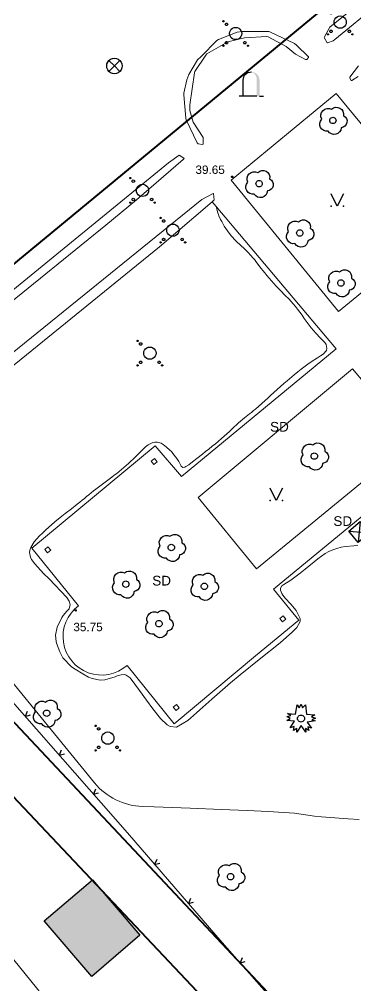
# Model space of a CAD drawing. Header units: metres. Extents: x 363857 to 365179, y 5807840 to 5809004.
# Drawn here: x 364642 to 364668, y 5808471.3 to 5808546.1 of the extents above; entities that cross this region are included whole.
import ezdxf

# ---------------------------------------------------------------- set-up
doc = ezdxf.new("R2010")
doc.units = ezdxf.units.M
doc.header["$LTSCALE"] = 0.5
doc.linetypes.add('LF11.26', pattern=[0])
doc.layers.get('0').update_dxf_attribs({"color": 1, "linetype": 'CONTINUOUS'})
for name, color, linetype in [('Flurstücksgrenze', 5, 'CONTINUOUS'), ('Stk.Befestigungsarten', 1, 'CONTINUOUS'), ('Stk.Bäume', 1, 'CONTINUOUS'), ('Stk.Einfriedungen', 1, 'CONTINUOUS'), ('Stk.Gebäude', 202, 'CONTINUOUS'), ('Stk.Geländehöhen', 1, 'CONTINUOUS'), ('Stk.Grünflächen', 1, 'CONTINUOUS'), ('Stk.Stadtmöbel', 1, 'CONTINUOUS'), ('Stk.Topografie allgemein', 1, 'CONTINUOUS'), ('Stk.Ver- und Entsorgungsanlagen allgemein', 1, 'CONTINUOUS')]:
    doc.layers.add(name, color=color, linetype=linetype)
doc.styles.add('TA  11.0401.0000', font='Arial.ttf')

# ---------------------------------------------------------------- blocks, each defined once
blk = doc.blocks.new('S11..378')
at = {"color": 0, "lineweight": -2}
blk.add_lwpolyline([(-0.025, 0.05), (0, 0), (0.025, 0.05)], dxfattribs=at)
blk = doc.blocks.new('S11..37')
at = {"color": 0, "lineweight": -2}
for points in [[(-0.06, 0.06), (0.06, 0.06), (0.06, -0.06), (-0.06, -0.06), (-0.06, 0.06), (0.06, -0.06)], [(0.06, 0.06), (-0.06, -0.06)]]:
    blk.add_lwpolyline(points, dxfattribs=at)
blk = doc.blocks.new('S11..55', base_point=(0, -0.3))
at = {"lineweight": -2}
blk.add_hatch(color=0, dxfattribs=at).paths.add_polyline_path([(0.15, -0.3), (0.15, 0), (0.1449, 0.0388), (0.1299, 0.075), (0.1061, 0.1061), (0.075, 0.1299), (0.0388, 0.1449), (0, 0.15), (0.0374, 0.1308), (0.0681, 0.102), (0.0895, 0.0657), (0.1, 0.025), (0.1, -0.3)], flags=0)
at = {"color": 0, "lineweight": -2}
blk.add_lwpolyline([(-0.15, -0.3), (-0.15, 0, -0.4142136), (0, 0.15)], format="xyb", dxfattribs=at)
for points in [[(0.1, -0.3), (0, -0.3), (-0.15, -0.3), (-0.225, -0.3)], [(0.15, -0.3), (0.225, -0.3)]]:
    blk.add_lwpolyline(points, dxfattribs=at)
blk = doc.blocks.new('S11..36')
at = {"color": 0, "lineweight": -2}
blk.add_lwpolyline([(0.065, -0.0375, -0.57735), (-0.065, -0.0375, -0.57735), (0, 0.075, -0.57735)], format="xyb", close=True, dxfattribs=at)
for points in [[(-0.05, 0.05), (0, 0), (-0.05, -0.05)], [(0.05, -0.05), (0, 0), (0.05, 0.05)]]:
    blk.add_lwpolyline(points, dxfattribs=at)
blk = doc.blocks.new('S11..147', base_point=(0, 0.3))
at = {"color": 0, "lineweight": -2}
for points in [[(-0.0957, 0.3975, -0.57735), (-0.1043, 0.3975, -0.57735), (-0.1, 0.405, -0.57735)], [(-0.0663, 0.37, -0.57735), (-0.0837, 0.37, -0.57735), (-0.075, 0.385, -0.57735)], [(0.0433, 0.275, -0.57735), (-0.0433, 0.275, -0.57735), (0, 0.35, -0.57735)], [(-0.0957, 0.1975, -0.57735), (-0.1043, 0.1975, -0.57735), (-0.1, 0.205, -0.57735)], [(-0.0663, 0.22, -0.57735), (-0.0837, 0.22, -0.57735), (-0.075, 0.235, -0.57735)], [(0.0837, 0.22, -0.57735), (0.0663, 0.22, -0.57735), (0.075, 0.235, -0.57735)], [(0.1043, 0.1975, -0.57735), (0.0957, 0.1975, -0.57735), (0.1, 0.205, -0.57735)]]:
    blk.add_lwpolyline(points, format="xyb", close=True, dxfattribs=at)
blk = doc.blocks.new('S11..146', base_point=(0, 0.25))
at = {"color": 0, "lineweight": -2}
blk.add_lwpolyline([(0.05, 0.35), (0, 0.25), (-0.05, 0.35)], dxfattribs=at)
for p in [(-0.05, 0.25), (0.05, 0.25)]:
    blk.add_point(p, dxfattribs=at)
blk = doc.blocks.new('Nadelbaum')
at = {"color": 0, "lineweight": -2}
blk.add_lwpolyline([(0.185, 0.155), (0.475, 0.125), (0.365, 0.06), (0.5, 0.015), (0.37, -0.045), (0.49, -0.085), (0.21, -0.12), (0.36, -0.335), (0.235, -0.285), (0.265, -0.41), (0.155, -0.34), (0.16, -0.465), (0, -0.245), (-0.14, -0.47), (-0.14, -0.34), (-0.26, -0.415), (-0.24, -0.28), (-0.375, -0.32), (-0.225, -0.09), (-0.49, -0.07), (-0.37, 0), (-0.49, 0.07), (-0.355, 0.1), (-0.46, 0.175), (-0.195, 0.145), (-0.135, 0.475), (-0.06, 0.365), (0, 0.495), (0.05, 0.37), (0.15, 0.475)], close=True, dxfattribs=at)
blk.add_lwpolyline([(0.1039, -0.06, -0.5773503), (-0.1039, -0.06, -0.5773503), (0, 0.12, -0.5773503)], format="xyb", close=True, dxfattribs=at)
blk = doc.blocks.new('S11..60')
at = {"color": 0, "lineweight": -2}
for points in [[(0.165, 0.075, -0.7675055), (0.13, -0.115, -0.7475991), (-0.075, -0.165, -0.7388858), (-0.175, 0.02, -0.7315501), (-0.02, 0.175, -0.7388858)], [(0.0433, -0.025, -0.5773503), (-0.0433, -0.025, -0.5773503), (0, 0.05, -0.5773503)]]:
    blk.add_lwpolyline(points, format="xyb", close=True, dxfattribs=at)
blk = doc.blocks.new('Geländehöhe')
at = {"color": 0, "lineweight": -2}
for points in [[(0.0087, -0.005, -0.5773503), (-0.0087, -0.005, -0.5773503), (0, 0.01, -0.5773503)], [(0.0043, -0.0025, -0.5773503), (-0.0043, -0.0025, -0.5773503), (0, 0.005, -0.5773503)]]:
    blk.add_lwpolyline(points, format="xyb", close=True, dxfattribs=at)

msp = doc.modelspace()

# ---------------------------------------------------------------- hatches: boundary and pattern name
at = {"layer": 'Stk.Gebäude', "lineweight": 18, "true_color": 0xffffff}
msp.add_hatch(color=7, dxfattribs=at).paths.add_polyline_path([(364647.57, 5808471.98), (364643.89, 5808476.28), (364647.62, 5808479.47), (364651.3, 5808475.18)], flags=0)
at = {"layer": 'Stk.Gebäude', "lineweight": 18, "true_color": 0xcccccc}
msp.add_hatch(color=254, dxfattribs=at).paths.add_polyline_path([(364647.57, 5808471.98), (364643.89, 5808476.28), (364647.62, 5808479.47), (364651.3, 5808475.18)], flags=0)

# ---------------------------------------------------------------- linework, layer by layer
at = {"layer": 'Flurstücksgrenze', "color": 7, "linetype": 'Continuous', "lineweight": 40}
msp.add_line((364692.76, 5808569.416), (364624.25, 5808512.922), dxfattribs=at)
msp.add_lwpolyline([(364549.51, 5808600.402), (364553.882, 5808602.403), (364624.25, 5808512.922), (364638.047, 5808495.377), (364717.814, 5808410.4), (364710.559, 5808412.689), (364634.968, 5808492.794), (364613.805, 5808518.876), (364589.883, 5808548.975), (364577.891, 5808565.146), (364549.51, 5808600.402)], close=True, dxfattribs=at)
at = {"layer": 'Stk.Einfriedungen', "color": 7, "linetype": 'Continuous', "lineweight": 18}
for p, q in [((364652.4291, 5808512.0706), (364652.1736, 5808511.8619)), ((364652.1736, 5808511.8619), (364652.3823, 5808511.6064)), ((364652.3823, 5808511.6064), (364652.6379, 5808511.8151)), ((364652.6379, 5808511.8151), (364652.4291, 5808512.0706)), ((364644.1864, 5808505.2444), (364643.9309, 5808505.0357)), ((364644.3951, 5808504.9889), (364644.1864, 5808505.2444)), ((364643.9309, 5808505.0357), (364644.1396, 5808504.7801)), ((364644.1396, 5808504.7801), (364644.3951, 5808504.9889)), ((364662.3694, 5808499.9003), (364662.1139, 5808499.6916)), ((364662.5781, 5808499.6448), (364662.3694, 5808499.9003)), ((364662.1139, 5808499.6916), (364662.3225, 5808499.4361)), ((364662.3225, 5808499.4361), (364662.5781, 5808499.6448)), ((364654.1385, 5808493.0297), (364653.883, 5808492.821)), ((364653.883, 5808492.821), (364654.0917, 5808492.5655)), ((364654.0917, 5808492.5655), (364654.3472, 5808492.7742)), ((364654.3472, 5808492.7742), (364654.1385, 5808493.0297))]:
    msp.add_line(p, q, dxfattribs=at)
at = {"layer": 'Stk.Einfriedungen', "color": 7, "linetype": 'LF11.26', "lineweight": 18}
for p, q in [((364650.335, 5808483.0931), (364627.8911, 5808508.6904)), ((364657.6642, 5808474.6018), (364650.335, 5808483.0931)), ((364666.9955, 5808464.0498), (364657.6642, 5808474.6018))]:
    msp.add_line(p, q, dxfattribs=at)
at = {"layer": 'Stk.Gebäude', "color": 7, "linetype": 'Continuous', "lineweight": 25}
msp.add_lwpolyline([(364647.57, 5808471.98), (364643.89, 5808476.28), (364647.62, 5808479.47), (364651.3, 5808475.18), (364647.57, 5808471.98)], close=True, dxfattribs=at)
at = {"layer": 'Stk.Topografie allgemein', "color": 7, "linetype": 'Continuous', "lineweight": 9}
for p, q in [((364686.7315, 5808562.1963), (364665.9865, 5808545.4702)), ((364666.3738, 5808544.5276), (364688.3069, 5808562.5265)), ((364665.9865, 5808545.4702), (364665.5676, 5808544.7178)), ((364657.3901, 5808544.5266), (364658.8207, 5808545.074)), ((364658.8207, 5808545.074), (364659.2062, 5808545.1377)), ((364659.2062, 5808545.1377), (364661.2658, 5808545.1308)), ((364661.109, 5808544.7423), (364659.3887, 5808544.6458)), ((364661.2187, 5808544.7187), (364661.109, 5808544.7423)), ((364661.2658, 5808545.1308), (364661.3471, 5808545.1026)), ((364661.3471, 5808545.1026), (364663.2663, 5808544.1944)), ((364656.0255, 5808543.2046), (364657.2545, 5808544.4404)), ((364658.0928, 5808544.345), (364656.4873, 5808543.4084)), ((364657.2545, 5808544.4404), (364657.3901, 5808544.5266)), ((364659.3887, 5808544.6458), (364658.0928, 5808544.345)), ((364662.613, 5808543.9724), (364661.2187, 5808544.7187)), ((364663.3448, 5808543.3917), (364662.613, 5808543.9724)), ((364663.2663, 5808544.1944), (364663.4183, 5808544.0809)), ((364663.4183, 5808544.0809), (364664.3467, 5808543.1803)), ((364665.5676, 5808544.7178), (364665.5625, 5808544.6801)), ((364665.5625, 5808544.6801), (364665.7806, 5808544.2618)), ((364665.7806, 5808544.2618), (364665.8028, 5808544.2548)), ((364665.8028, 5808544.2548), (364666.243, 5808544.4228)), ((364666.243, 5808544.4228), (364666.3738, 5808544.5276)), ((364656.3999, 5808543.3034), (364655.5528, 5808542.0323)), ((364656.4873, 5808543.4084), (364656.3999, 5808543.3034)), ((364664.1155, 5808542.9613), (364663.3448, 5808543.3917)), ((364655.0917, 5808541.7985), (364655.7613, 5808542.9309)), ((364655.7613, 5808542.9309), (364656.0255, 5808543.2046)), ((364664.2208, 5808542.9706), (364664.1155, 5808542.9613)), ((364664.348, 5808543.1342), (364664.2208, 5808542.9706)), ((364664.3467, 5808543.1803), (364664.348, 5808543.1342)), ((364668.2032, 5808542.4877), (364667.5349, 5808541.6049)), ((364654.9164, 5808541.3897), (364655.0917, 5808541.7985)), ((364655.5215, 5808541.9424), (364655.17, 5808539.4658)), ((364655.5528, 5808542.0323), (364655.5215, 5808541.9424)), ((364654.6992, 5808540.3719), (364654.9164, 5808541.3897)), ((364667.5349, 5808541.6049), (364667.5371, 5808541.5274)), ((364667.5371, 5808541.5274), (364667.6484, 5808541.3335)), ((364667.6484, 5808541.3335), (364667.6895, 5808541.3364)), ((364667.6895, 5808541.3364), (364668.1753, 5808541.6571)), ((364654.696, 5808540.2221), (364654.6992, 5808540.3719)), ((364654.8428, 5808538.4319), (364654.696, 5808540.2221)), ((364655.17, 5808539.4658), (364655.1599, 5808539.025)), ((364655.1599, 5808539.025), (364655.4308, 5808538.1096)), ((364654.8764, 5808538.2873), (364654.8428, 5808538.4319)), ((364655.7365, 5808536.525), (364654.8764, 5808538.2873)), ((364655.4308, 5808538.1096), (364656.1887, 5808536.9401)), ((364655.7993, 5808536.444), (364655.7365, 5808536.525)), ((364656.1887, 5808536.9401), (364656.1808, 5808536.4037)), ((364656.1521, 5808536.3818), (364655.7993, 5808536.444)), ((364656.1808, 5808536.4037), (364656.1521, 5808536.3818)), ((364654.6436, 5808535.2146), (364651.0341, 5808532.0994)), ((364653.5091, 5808534.9577), (364654.3249, 5808535.5488)), ((364654.3249, 5808535.5488), (364654.3846, 5808535.5463)), ((364654.3846, 5808535.5463), (364654.7173, 5808535.291)), ((364654.7173, 5808535.291), (364654.6436, 5808535.2146)), ((364626.608, 5808512.994), (364653.5091, 5808534.9577)), ((364636.8831, 5808516.5629), (364656.0913, 5808532.1384)), ((364651.0341, 5808532.0994), (364648.6599, 5808530.1323)), ((364656.0913, 5808532.1384), (364656.975, 5808532.5955)), ((364656.9995, 5808532.0409), (364656.8879, 5808531.9456)), ((364656.975, 5808532.5955), (364656.9849, 5808532.5842)), ((364656.9849, 5808532.5842), (364657.0316, 5808532.0857)), ((364657.0316, 5808532.0857), (364656.9995, 5808532.0409)), ((364656.8879, 5808531.9456), (364652.8106, 5808528.4642)), ((364657.2261, 5808531.4815), (364657.1897, 5808531.5854)), ((364657.3311, 5808531.0894), (364657.2261, 5808531.4815)), ((364657.3675, 5808530.9787), (364657.3311, 5808531.0894)), ((364657.4149, 5808530.8565), (364657.3675, 5808530.9787)), ((364657.5435, 5808530.5771), (364657.4149, 5808530.8565)), ((364657.6247, 5808530.4199), (364657.5435, 5808530.5771)), ((364648.6599, 5808530.1323), (364627.6599, 5808513.1443)), ((364657.8207, 5808530.0705), (364657.6247, 5808530.4199)), ((364658.0658, 5808529.6957), (364657.8207, 5808530.0705)), ((364658.364, 5808529.3165), (364658.0658, 5808529.6957)), ((364658.7155, 5808528.933), (364658.364, 5808529.3165)), ((364652.8106, 5808528.4642), (364629.9803, 5808509.9313)), ((364659.1203, 5808528.5452), (364658.7155, 5808528.933)), ((364659.327, 5808528.3556), (364659.1203, 5808528.5452)), ((364659.516, 5808528.1771), (364659.327, 5808528.3556)), ((364659.6871, 5808528.0096), (364659.516, 5808528.1771)), ((364659.8404, 5808527.8533), (364659.6871, 5808528.0096)), ((364660.0936, 5808527.5735), (364659.8404, 5808527.8533)), ((364660.1934, 5808527.4502), (364660.0936, 5808527.5735)), ((364660.2754, 5808527.3378), (364660.1934, 5808527.4502)), ((364660.6795, 5808526.7993), (364660.2754, 5808527.3378)), ((364660.8154, 5808526.6299), (364660.6795, 5808526.7993)), ((364660.9652, 5808526.4465), (364660.8154, 5808526.6299)), ((364661.1289, 5808526.2492), (364660.9652, 5808526.4465)), ((364661.3066, 5808526.038), (364661.1289, 5808526.2492)), ((364661.6695, 5808525.6185), (364661.3066, 5808526.038)), ((364661.8463, 5808525.4214), (364661.6695, 5808525.6185)), ((364662.1901, 5808525.0526), (364661.8463, 5808525.4214)), ((364662.5213, 5808524.7175), (364662.1901, 5808525.0526)), ((364662.8421, 5808524.4052), (364662.5213, 5808524.7175)), ((364663.0039, 5808524.2343), (364662.8421, 5808524.4052)), ((364663.1675, 5808524.05), (364663.0039, 5808524.2343)), ((364663.3328, 5808523.8522), (364663.1675, 5808524.05)), ((364663.4997, 5808523.6408), (364663.3328, 5808523.8522)), ((364663.6685, 5808523.4161), (364663.4997, 5808523.6408)), ((364663.839, 5808523.1779), (364663.6685, 5808523.4161)), ((364664.0113, 5808522.9263), (364663.839, 5808523.1779)), ((364664.5376, 5808522.203), (364664.0113, 5808522.9263)), ((364664.8962, 5808521.7787), (364664.5376, 5808522.203)), ((364665.2612, 5808521.4006), (364664.8962, 5808521.7787)), ((364665.6054, 5808521.0649), (364665.2612, 5808521.4006)), ((364665.7129, 5808520.9045), (364665.6054, 5808521.0649)), ((364665.7714, 5808520.5951), (364665.7129, 5808520.9045)), ((364665.2628, 5808520.021), (364665.4682, 5808520.1588)), ((364665.4682, 5808520.1588), (364665.7224, 5808520.446)), ((364665.7224, 5808520.446), (364665.7714, 5808520.5951)), ((364663.7799, 5808518.9954), (364664.2953, 5808519.3837)), ((364664.2953, 5808519.3837), (364664.5451, 5808519.5605)), ((364664.5451, 5808519.5605), (364665.0289, 5808519.8791)), ((364665.0289, 5808519.8791), (364665.2628, 5808520.021)), ((364662.7022, 5808518.102), (364663.2436, 5808518.5604)), ((364663.2436, 5808518.5604), (364663.5144, 5808518.7837)), ((364663.5144, 5808518.7837), (364663.7799, 5808518.9954)), ((364662.1723, 5808517.6429), (364662.4359, 5808517.8726)), ((364662.4359, 5808517.8726), (364662.7022, 5808518.102)), ((364661.3987, 5808516.953), (364661.6537, 5808517.1831)), ((364661.6537, 5808517.1831), (364661.9116, 5808517.4131)), ((364661.9116, 5808517.4131), (364662.1723, 5808517.6429)), ((364660.2323, 5808515.9066), (364661.2112, 5808516.7818)), ((364661.2112, 5808516.7818), (364661.3987, 5808516.953)), ((364659.7793, 5808515.5319), (364659.9271, 5808515.6503)), ((364659.9271, 5808515.6503), (364660.0907, 5808515.7859)), ((364660.0907, 5808515.7859), (364660.2323, 5808515.9066)), ((364658.769, 5808514.6892), (364658.934, 5808514.8386)), ((364658.934, 5808514.8386), (364659.0917, 5808514.9778)), ((364659.0917, 5808514.9778), (364659.2417, 5808515.1065)), ((364659.2417, 5808515.1065), (364659.3844, 5808515.225)), ((364659.3844, 5808515.225), (364659.5196, 5808515.3331)), ((364659.5196, 5808515.3331), (364659.6473, 5808515.4308)), ((364659.6473, 5808515.4308), (364659.7793, 5808515.5319)), ((364658.0292, 5808513.9995), (364658.2279, 5808514.1815)), ((364658.2279, 5808514.1815), (364658.4165, 5808514.3592)), ((364658.4165, 5808514.3592), (364658.5965, 5808514.5294)), ((364658.5965, 5808514.5294), (364658.769, 5808514.6892)), ((364651.9331, 5808513.1241), (364652.2939, 5808513.3115)), ((364652.2939, 5808513.3115), (364652.4651, 5808513.3511)), ((364652.4651, 5808513.3511), (364652.63, 5808513.3548)), ((364652.63, 5808513.3548), (364652.9413, 5808513.254)), ((364657.1353, 5808513.2258), (364657.3737, 5808513.426)), ((364657.3737, 5808513.426), (364657.6022, 5808513.6216)), ((364657.6022, 5808513.6216), (364657.8206, 5808513.8128)), ((364657.8206, 5808513.8128), (364658.0292, 5808513.9995)), ((364651.1556, 5808512.402), (364651.7435, 5808512.9764)), ((364651.7435, 5808512.9764), (364651.9331, 5808513.1241)), ((364652.9413, 5808513.254), (364653.088, 5808513.1641)), ((364653.088, 5808513.1641), (364653.2292, 5808513.067)), ((364653.2292, 5808513.067), (364653.3648, 5808512.963)), ((364653.3648, 5808512.963), (364653.6194, 5808512.7337)), ((364653.6194, 5808512.7337), (364653.7383, 5808512.6086)), ((364653.7383, 5808512.6086), (364653.8516, 5808512.4763)), ((364656.1369, 5808512.4187), (364656.3741, 5808512.6079)), ((364656.3741, 5808512.6079), (364656.6286, 5808512.8119)), ((364656.6286, 5808512.8119), (364656.8869, 5808513.021)), ((364656.8869, 5808513.021), (364657.1353, 5808513.2258)), ((364650.4069, 5808511.6969), (364650.5896, 5808511.8636)), ((364650.5896, 5808511.8636), (364650.7753, 5808512.0367)), ((364650.7753, 5808512.0367), (364651.1556, 5808512.402)), ((364653.8516, 5808512.4763), (364654.0596, 5808512.1988)), ((364654.0596, 5808512.1988), (364654.1497, 5808512.0701)), ((364654.1497, 5808512.0701), (364654.3002, 5808511.841)), ((364654.3002, 5808511.841), (364654.4108, 5808511.6495)), ((364655.0795, 5808511.5959), (364655.3623, 5808511.8107)), ((364655.3623, 5808511.8107), (364655.7148, 5808512.0849)), ((364655.7148, 5808512.0849), (364656.1369, 5808512.4187)), ((364649.5035, 5808510.9286), (364649.6903, 5808511.0801)), ((364649.6903, 5808511.0801), (364649.8726, 5808511.2315)), ((364649.8726, 5808511.2315), (364650.0502, 5808511.3825)), ((364650.0502, 5808511.3825), (364650.2271, 5808511.5364)), ((364650.2271, 5808511.5364), (364650.4069, 5808511.6969)), ((364654.4108, 5808511.6495), (364654.4815, 5808511.4956)), ((364654.4815, 5808511.4956), (364654.6134, 5808511.3832)), ((364654.6134, 5808511.3832), (364654.7629, 5808511.4082)), ((364654.7629, 5808511.4082), (364654.856, 5808511.4507)), ((364654.856, 5808511.4507), (364655.0795, 5808511.5959)), ((364648.3045, 5808510.0183), (364648.7108, 5808510.3194)), ((364648.7108, 5808510.3194), (364648.9158, 5808510.4722)), ((364648.9158, 5808510.4722), (364649.1163, 5808510.6246)), ((364649.1163, 5808510.6246), (364649.3122, 5808510.7767)), ((364649.3122, 5808510.7767), (364649.5035, 5808510.9286)), ((364629.2595, 5808509.6122), (364647.7936, 5808486.9671)), ((364647.5174, 5808509.4208), (364647.702, 5808509.5667)), ((364647.702, 5808509.5667), (364647.8927, 5808509.7142)), ((364647.8927, 5808509.7142), (364648.0894, 5808509.8633)), ((364648.0894, 5808509.8633), (364648.3045, 5808510.0183)), ((364646.6461, 5808508.696), (364646.8299, 5808508.8485)), ((364646.8299, 5808508.8485), (364647.0001, 5808508.9929)), ((364647.0001, 5808508.9929), (364647.1664, 5808509.1339)), ((364647.1664, 5808509.1339), (364647.3389, 5808509.2766)), ((364647.3389, 5808509.2766), (364647.5174, 5808509.4208)), ((364645.5236, 5808507.8088), (364646.0134, 5808508.1885)), ((364646.0134, 5808508.1885), (364646.4488, 5808508.5351)), ((364646.4488, 5808508.5351), (364646.6461, 5808508.696)), ((364644.7292, 5808507.1873), (364645.2584, 5808507.6066)), ((364645.2584, 5808507.6066), (364645.5236, 5808507.8088)), ((364643.9912, 5808506.5339), (364644.7292, 5808507.1873)), ((364643.1282, 5808505.6229), (364643.5366, 5808506.082)), ((364643.5366, 5808506.082), (364643.7601, 5808506.3095)), ((364643.7601, 5808506.3095), (364643.9912, 5808506.5339)), ((364642.7938, 5808504.99), (364642.8648, 5808505.1924)), ((364642.8648, 5808505.1924), (364643.1282, 5808505.6229)), ((364666.5421, 5808505.1221), (364666.2283, 5808505.0115)), ((364666.8637, 5808505.2065), (364666.5421, 5808505.1221)), ((364667.1931, 5808505.2651), (364666.8637, 5808505.2065)), ((364667.8606, 5808505.3235), (364667.1931, 5808505.2651)), ((364668.1698, 5808505.3624), (364667.8606, 5808505.3235)), ((364642.763, 5808504.7963), (364642.7938, 5808504.99)), ((364642.8228, 5808504.4346), (364642.763, 5808504.7963)), ((364642.9133, 5808504.2666), (364642.8228, 5808504.4346)), ((364665.6239, 5808504.7127), (364665.0506, 5808504.3099)), ((364665.9222, 5808504.8751), (364665.6239, 5808504.7127)), ((364666.2283, 5808505.0115), (364665.9222, 5808504.8751)), ((364643.1638, 5808503.9267), (364642.9133, 5808504.2666)), ((364643.8414, 5808503.1714), (364643.1638, 5808503.9267)), ((364665.0506, 5808504.3099), (364664.073, 5808503.5157)), ((364644.2683, 5808502.756), (364643.8414, 5808503.1714)), ((364663.6875, 5808503.2052), (364662.9752, 5808502.6531)), ((364664.073, 5808503.5157), (364663.6875, 5808503.2052)), ((364645.6364, 5808501.3084), (364644.2683, 5808502.756)), ((364662.2867, 5808502.2153), (364662.1704, 5808502.0297)), ((364662.4398, 5808502.3176), (364662.2867, 5808502.2153)), ((364662.9752, 5808502.6531), (364662.4398, 5808502.3176)), ((364662.1704, 5808502.0297), (364662.1683, 5808501.8842)), ((364662.1683, 5808501.8842), (364662.2821, 5808501.6198)), ((364662.2821, 5808501.6198), (364662.3537, 5808501.5102)), ((364662.3537, 5808501.5102), (364662.5476, 5808501.2573)), ((364645.8137, 5808501.027), (364645.6364, 5808501.3084)), ((364645.8905, 5808500.7744), (364645.8137, 5808501.027)), ((364645.8169, 5808500.4497), (364645.8905, 5808500.7744)), ((364662.5476, 5808501.2573), (364662.9657, 5808500.7936)), ((364662.9657, 5808500.7936), (364663.3789, 5808500.316)), ((364645.2517, 5808499.7796), (364645.3669, 5808499.9329)), ((364645.3669, 5808499.9329), (364645.657, 5808500.2667)), ((364645.657, 5808500.2667), (364645.8169, 5808500.4497)), ((364663.3789, 5808500.316), (364663.708, 5808499.6841)), ((364644.892, 5808499.0256), (364645.2517, 5808499.7796)), ((364663.689, 5808499.4487), (364663.4333, 5808499.0071)), ((364663.708, 5808499.6841), (364663.689, 5808499.4487)), ((364644.7639, 5808498.3932), (364644.892, 5808499.0256)), ((364644.8186, 5808497.91), (364644.7639, 5808498.3932)), ((364663.1113, 5808498.6536), (364662.1563, 5808497.8107)), ((364663.4333, 5808499.0071), (364663.1113, 5808498.6536)), ((364644.853, 5808497.7896), (364644.8186, 5808497.91)), ((364645.1147, 5808497.1141), (364644.853, 5808497.7896)), ((364662.1563, 5808497.8107), (364660.5375, 5808496.5195)), ((364645.1849, 5808496.9643), (364645.1147, 5808497.1141)), ((364645.2611, 5808496.8096), (364645.1849, 5808496.9643)), ((364645.3441, 5808496.6571), (364645.2611, 5808496.8096)), ((364646.0036, 5808495.9416), (364645.3441, 5808496.6571)), ((364660.5375, 5808496.5195), (364659.0541, 5808495.3358)), ((364646.278, 5808495.7758), (364646.0036, 5808495.9416)), ((364646.87, 5808495.4207), (364646.278, 5808495.7758)), ((364647.3303, 5808495.1466), (364646.87, 5808495.4207)), ((364647.5957, 5808495.0349), (364647.3303, 5808495.1466)), ((364648.2187, 5808494.9263), (364647.5957, 5808495.0349)), ((364648.5955, 5808494.9531), (364648.2187, 5808494.9263)), ((364649.3812, 5808495.1851), (364648.5955, 5808494.9531)), ((364649.5445, 5808495.2487), (364649.3812, 5808495.1851)), ((364649.8585, 5808495.34), (364649.5445, 5808495.2487)), ((364650.1285, 5808495.3452), (364649.8585, 5808495.34)), ((364650.247, 5808495.3156), (364650.1285, 5808495.3452)), ((364650.5367, 5808495.0975), (364650.247, 5808495.3156)), ((364651.2617, 5808494.1154), (364650.5367, 5808495.0975)), ((364658.3103, 5808494.71), (364656.8582, 5808493.4363)), ((364659.0541, 5808495.3358), (364658.3103, 5808494.71)), ((364651.7975, 5808493.3761), (364651.2617, 5808494.1154)), ((364652.3102, 5808492.6883), (364651.7975, 5808493.3761)), ((364656.8582, 5808493.4363), (364655.9447, 5808492.6281)), ((364652.8933, 5808491.9523), (364652.3102, 5808492.6883)), ((364655.6793, 5808492.3934), (364655.2071, 5808491.9757)), ((364655.9447, 5808492.6281), (364655.6793, 5808492.3934)), ((364653.4029, 5808491.4643), (364652.8933, 5808491.9523)), ((364654.9969, 5808491.797), (364654.1357, 5808491.2885)), ((364655.2071, 5808491.9757), (364654.9969, 5808491.797)), ((364653.6455, 5808491.3284), (364653.4029, 5808491.4643)), ((364654.1357, 5808491.2885), (364653.6455, 5808491.3284)), ((364649.6111, 5808463.3844), (364629.8833, 5808487.5488)), ((364651.4929, 5808485.1373), (364652.4068, 5808485.1064)), ((364652.4068, 5808485.1064), (364655.194, 5808485.0062)), ((364655.194, 5808485.0062), (364657.5904, 5808484.9134)), ((364657.5904, 5808484.9134), (364659.5958, 5808484.8278)), ((364659.5958, 5808484.8278), (364661.2104, 5808484.7497)), ((364661.2104, 5808484.7497), (364662.434, 5808484.6789)), ((364662.434, 5808484.6789), (364663.2668, 5808484.6154)), ((364663.2668, 5808484.6154), (364664.8097, 5808484.3998)), ((364664.8097, 5808484.3998), (364665.3374, 5808484.3456)), ((364665.3374, 5808484.3456), (364667.4028, 5808484.1806)), ((364667.4028, 5808484.1806), (364668.252, 5808484.1247))]:
    msp.add_line(p, q, dxfattribs=at)
at = {"layer": 'Stk.Topografie allgemein', "color": 7, "linetype": 'Continuous', "lineweight": 18}
for p, q in [((364666.4925, 5808540.3235), (364658.3713, 5808533.6197)), ((364674.8197, 5808530.1914), (364666.4925, 5808540.3235)), ((364658.3713, 5808533.6197), (364666.6662, 5808523.4492)), ((364656.8879, 5808531.9456), (364657.1897, 5808531.5854)), ((364657.1897, 5808531.5854), (364666.4933, 5808520.5697)), ((364666.6662, 5808523.4492), (364674.8197, 5808530.1914)), ((364654.5135, 5808510.6765), (364666.4933, 5808520.5697)), ((364655.801, 5808509.0705), (364667.7433, 5808519.0274)), ((364667.7433, 5808519.0274), (364672.3797, 5808513.4441)), ((364672.3797, 5808513.4441), (364660.3183, 5808503.5422)), ((364642.9349, 5808505.1355), (364652.4813, 5808513.0477)), ((364652.4813, 5808513.0477), (364654.5135, 5808510.6765)), ((364673.6325, 5808511.8487), (364661.6223, 5808501.9607)), ((364660.3183, 5808503.5422), (364655.801, 5808509.0705)), ((364646.5445, 5808500.6698), (364642.9349, 5808505.1355)), ((364661.6223, 5808501.9607), (364663.5944, 5808499.5689)), ((364660.2465, 5808496.8114), (364663.5944, 5808499.5689)), ((364653.949, 5808491.5477), (364660.2465, 5808496.8114)), ((364650.3013, 5808496.0633), (364653.949, 5808491.5477))]:
    msp.add_line(p, q, dxfattribs=at)
msp.add_arc((364648.3246, 5808498.2864), 2.9748, 126.755073, 311.642456, dxfattribs=at)
at = {"layer": 'Stk.Topografie allgemein', "color": 7, "linetype": 'Continuous', "lineweight": 9}
msp.add_arc((364651.6625, 5808490.1344), 5, 219.306245, 268.056671, dxfattribs=at)

# ---------------------------------------------------------------- block references
at = {"layer": 'Stk.Bäume', "color": 7}
for name, p, xscale, yscale in [('S11..60', (364666.2275, 5808538.2468), 4.95, 4.95), ('S11..60', (364660.5202, 5808533.3596), 4.95, 4.95), ('S11..60', (364663.6663, 5808529.5307), 4.95, 4.95), ('S11..60', (364666.848, 5808525.6683), 4.95, 4.95), ('S11..60', (364664.7865, 5808512.2625), 4.95, 4.95), ('S11..60', (364653.7242, 5808505.1881), 4.95, 4.95), ('S11..60', (364650.2063, 5808502.3513), 4.95, 4.95), ('S11..60', (364656.278, 5808502.1803), 4.95, 4.95), ('S11..60', (364652.769, 5808499.2921), 4.95, 4.95), ('S11..60', (364644.086, 5808492.3601), 4.95, 4.95), ('Nadelbaum', (364663.7641, 5808491.9494), 2.25, 2.25), ('S11..60', (364658.312, 5808479.711), 4.95, 4.95)]:
    msp.add_blockref(name, p, dxfattribs=dict(at, xscale=xscale, yscale=yscale))
at = {"layer": 'Stk.Einfriedungen', "color": 7, "xscale": 7.5, "yscale": 7.5}
for p, rotation in [((364642.4237, 5808492.1159), 311.245), ((364645.0608, 5808489.1083), 311.245), ((364647.6979, 5808486.1007), 311.245), ((364652.437, 5808480.6579), 310.799), ((364655.0506, 5808477.6298), 310.799), ((364659.0461, 5808473.0391), 311.487)]:
    msp.add_blockref('S11..378', p, dxfattribs=dict(at, rotation=rotation))
at = {"layer": 'Stk.Geländehöhen', "color": 7, "xscale": 5, "yscale": 5}
for p in [(364658.4393, 5808533.8864, 39.646), (364646.3364, 5808500.3188, 35.746)]:
    msp.add_blockref('Geländehöhe', p, dxfattribs=at)
at = {"layer": 'Stk.Grünflächen', "color": 7}
for name, p, xscale, yscale in [('S11..147', (364666.7902, 5808545.8616), 9.5, 9.5), ('S11..147', (364658.7062, 5808544.9777), 9.5, 9.5), ('S11..147', (364651.4976, 5808532.8368), 9.5, 9.5), ('S11..146', (364666.5716, 5808531.6149), 9.53, 9.53), ('S11..147', (364653.8489, 5808529.7526), 9.5, 9.5), ('S11..147', (364652.0723, 5808520.2344), 9.5, 9.5), ('S11..146', (364661.8477, 5808508.8377), 9.53, 9.53), ('S11..147', (364648.8167, 5808490.4315), 9.5, 9.5)]:
    msp.add_blockref(name, p, dxfattribs=dict(at, xscale=xscale, yscale=yscale))
at = {"layer": 'Stk.Stadtmöbel', "color": 7, "xscale": 4.2, "yscale": 4.2}
msp.add_blockref('S11..55', (364659.9232, 5808540.1165), dxfattribs=at)
at = {"layer": 'Stk.Ver- und Entsorgungsanlagen allgemein', "color": 7, "xscale": 8, "yscale": 8}
msp.add_blockref('S11..36', (364649.3289, 5808542.4659), dxfattribs=at)
at = {"layer": 'Stk.Ver- und Entsorgungsanlagen allgemein', "color": 7, "xscale": 9.6, "yscale": 9.6, "rotation": 39.636}
msp.add_blockref('S11..37', (364668.267, 5808506.3888), dxfattribs=at)

# ---------------------------------------------------------------- texts
at = {"layer": 'Stk.Befestigungsarten', "color": 7, "lineweight": 18, "char_height": 0.75, "attachment_point": 7, "line_spacing_factor": 0.84, "style": 'TA  11.0401.0000'}
for insert in [(364661.3649, 5808514.1487), (364666.2649, 5808506.8487), (364652.2502, 5808502.2363)]:
    msp.add_mtext('SD', dxfattribs=dict(at, insert=insert))
at = {"layer": 'Stk.Geländehöhen', "color": 7, "lineweight": 18, "char_height": 0.65, "attachment_point": 7, "line_spacing_factor": 0.84, "style": 'TA  11.0401.0000'}
for s, insert in [('39.65', (364655.595, 5808534.1)), ('35.75', (364646.15, 5808498.7))]:
    msp.add_mtext(s, dxfattribs=dict(at, insert=insert))

doc.saveas('drawing.dxf')
